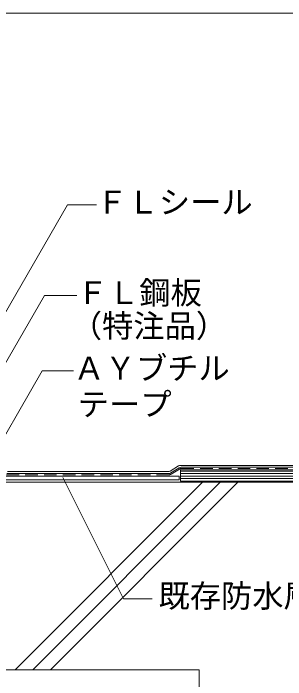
# Model space of a CAD drawing. Units: millimetres, scale not verified. Extents: x -675 to 675, y -471 to 460.
# Drawn here: x -224 to -6, y -73 to 460 of the extents above; entities that cross this region are included whole.
import ezdxf
from ezdxf.enums import TextEntityAlignment as Align

# ---------------------------------------------------------------- set-up
doc = ezdxf.new("R2010")
doc.units = ezdxf.units.MM
doc.header["$LTSCALE"] = 5
doc.linetypes.add('DASHED2', pattern=[3, 2, -1])
for name, color, linetype, lineweight in [('1-3_断熱材', 5, 'DASHED2', 9), ('1-4_リベットルーフ', 3, 'Continuous', 9), ('1-8_下地など', 30, 'Continuous', 18), ('1-A_元図・躯体', 7, 'Continuous', 9), ('E-0', 7, 'Continuous', 9), ('F-F', 7, 'Continuous', 9)]:
    doc.layers.add(name, color=color, linetype=linetype, lineweight=lineweight)
doc.styles.add('ＭＳ ゴシック', font='')
doc.styles.get('ＭＳ ゴシック').set_extended_font_data('MS Gothic')

msp = doc.modelspace()

# ---------------------------------------------------------------- linework, layer by layer
at = {"layer": '1-3_断熱材'}
for p, q in [((-89.154, 96), (147.1, 96)), ((-99.008, 91), (-237.366, 91)), ((-97.441, 91.442), (-90.721, 95.558))]:
    msp.add_line(p, q, dxfattribs=at)
for centre, start, end in [((-89.154, 93), 90, 121.48933), ((-99.008, 94), 270, 301.48933)]:
    msp.add_arc(centre, 3, start, end, dxfattribs=at)
at = {"layer": '1-4_リベットルーフ'}
for p, q in [((-91.426, 98.058), (-98.146, 93.942)), ((-91.003, 96.558), (-97.723, 92.442)), ((104.424, 98.5), (-89.859, 98.5)), ((104.858, 97), (-89.436, 97)), ((-99.29, 92), (-228.712, 92)), ((-99.713, 93.5), (-228.355, 93.5))]:
    msp.add_line(p, q, dxfattribs=at)
for centre, start, end in [((-89.859, 95.5), 90, 121.48933), ((-89.436, 94), 90, 121.48933), ((-99.713, 96.5), 270, 301.48933), ((-99.29, 95), 270, 301.48933)]:
    msp.add_arc(centre, 3, start, end, dxfattribs=at)
at = {"layer": '1-8_下地など'}
for p, q in [((-90, 86), (-90, 95)), ((-90, 95), (147.1, 95)), ((-90, 94), (147.1, 94)), ((-90, 92), (147.1, 92)), ((-253.231, 90), (-91, 90)), ((-253.231, 87), (-91, 87)), ((-91, 87), (-91, 90)), ((-90, 90), (147.1, 90)), ((-90, 88), (147.1, 88)), ((-90, 86), (147.1, 86))]:
    msp.add_line(p, q, dxfattribs=at)
at = {"layer": '1-A_元図・躯体'}
for p, q in [((-290, 85), (400, 85)), ((-72.222, 85), (-222.222, -65)), ((-58.08, 85), (-208.08, -65)), ((-43.938, 85), (-193.938, -65)), ((-259, -65), (-75, -65)), ((-75, -65), (-75, -290))]:
    msp.add_line(p, q, dxfattribs=at)
at = {"layer": 'E-0'}
for p, q in [((-301.015, 97.672), (-180.214, 306.905)), ((-180.214, 306.905), (-157.19, 306.905)), ((-279.702, 94.283), (-198.79, 234.426)), ((-198.79, 234.426), (-172.86, 234.426))]:
    msp.add_line(p, q, dxfattribs=at)
for points in [[(-248.452, 91.028), (-200.502, 174.081), (-175.502, 174.081)], [(-112.444, -8.207), (-135.515, -8.207), (-184.14, 88.689)]]:
    msp.add_lwpolyline(points, dxfattribs=at)
at = {"layer": 'F-F'}
msp.add_lwpolyline([(-675, 460), (675, 460), (675, -440), (-675, -440)], dxfattribs=at)

# ---------------------------------------------------------------- texts
at = {"layer": 'E-0', "style": 'ＭＳ ゴシック'}
for s, p in [('ＦＬシール', (-157.19, 294.405)), ('ＦＬ鋼板', (-172.86, 221.926)), ('（特注品）', (-177.612, 195.407)), ('ＡＹブチル', (-175.502, 161.581)), ('テープ', (-172.001, 132.755)), ('既存防水層撤去後下地調整など', (-107.475, -20.541))]:
    msp.add_text(s, height=18.33, dxfattribs=at).set_placement(p, align=Align.BOTTOM_LEFT)

doc.saveas('drawing.dxf')
